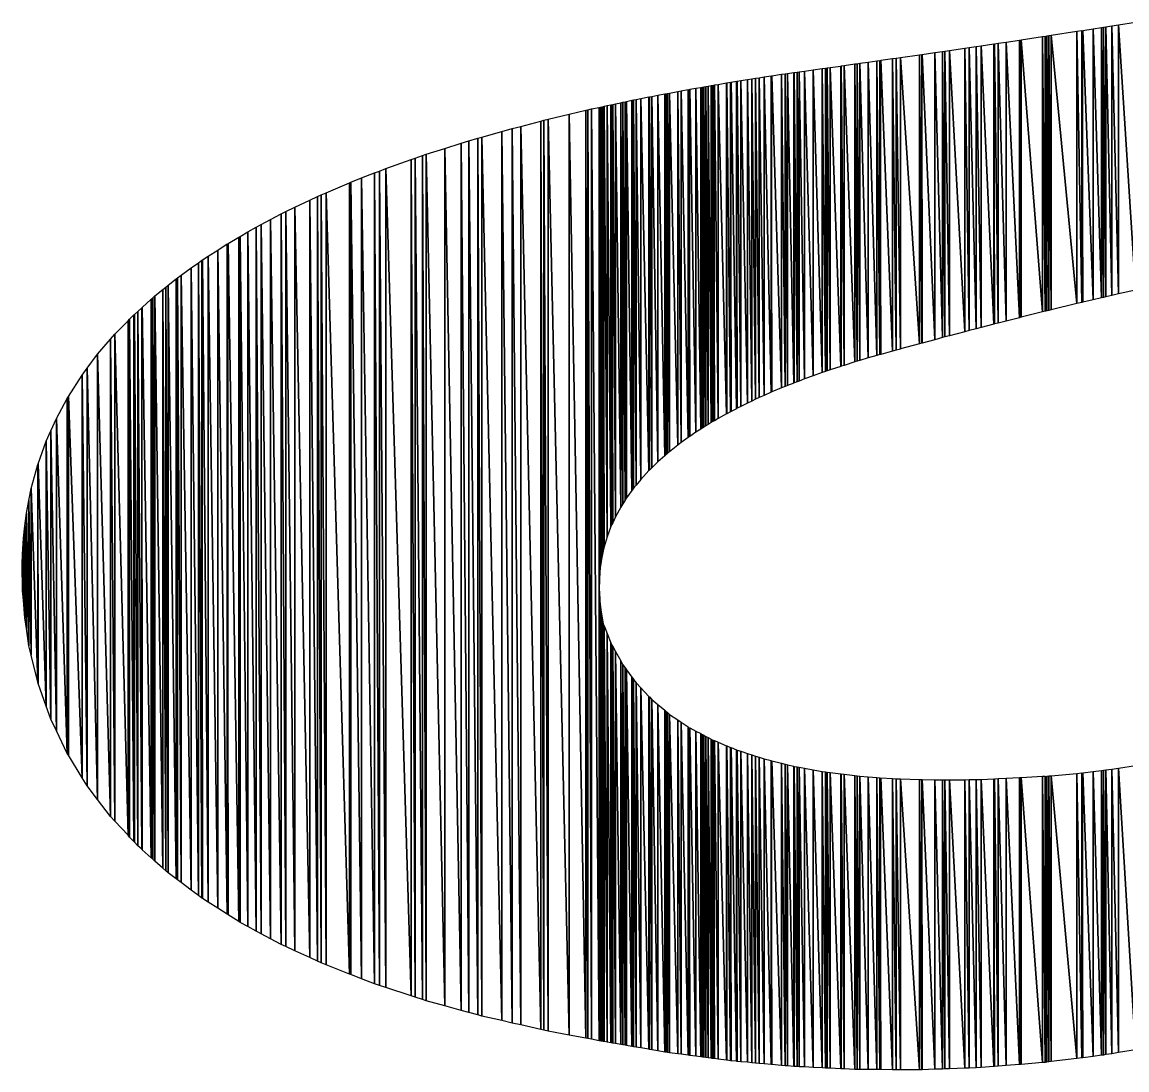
# Model space of a CAD drawing. Header units: millimetres. Extents: x -11062 to -8962, y -7241 to -5756.
# Drawn here: x -9087.03 to -9079.53, y -7086.49 to -7079.38 of the extents above; entities that cross this region are included whole.
import ezdxf

# ---------------------------------------------------------------- set-up
doc = ezdxf.new("R2010")
doc.units = ezdxf.units.MM
doc.header["$LTSCALE"] = 5

msp = doc.modelspace()

# ---------------------------------------------------------------- linework, layer by layer
at = {"color": 7, "linetype": 'Continuous'}
for points in [[(-9079.7576, -7081.2626), (-9079.8291, -7079.4352), (-9079.7576, -7079.424)], [(-9079.7017, -7081.2499), (-9079.7576, -7079.424), (-9079.7017, -7079.4153)], [(-9079.7576, -7081.2626), (-9079.7576, -7079.424), (-9079.7017, -7081.2499)], [(-9079.6883, -7081.2468), (-9079.7017, -7079.4153), (-9079.6883, -7079.4132)], [(-9079.7017, -7081.2499), (-9079.7017, -7079.4153), (-9079.6883, -7081.2468)], [(-9079.6719, -7081.2431), (-9079.6883, -7079.4132), (-9079.6719, -7079.4106)], [(-9079.6883, -7081.2468), (-9079.6883, -7079.4132), (-9079.6719, -7081.2431)], [(-9079.6328, -7081.2341), (-9079.6719, -7079.4106), (-9079.6328, -7079.4045)], [(-9079.6719, -7081.2431), (-9079.6719, -7079.4106), (-9079.6328, -7081.2341)], [(-9079.5875, -7081.2238), (-9079.6328, -7079.4045), (-9079.5875, -7079.3974)], [(-9079.6328, -7081.2341), (-9079.6328, -7079.4045), (-9079.5875, -7081.2238)], [(-9079.4717, -7081.1974), (-9079.5875, -7079.3974), (-9079.4717, -7079.3789)], [(-9079.5875, -7081.2238), (-9079.5875, -7079.3974), (-9079.4717, -7081.1974)], [(-9080.247, -7081.3817), (-9080.259, -7079.5006), (-9080.247, -7079.4988)], [(-9080.1017, -7081.3453), (-9080.247, -7079.4988), (-9080.1017, -7079.477)], [(-9080.247, -7081.3817), (-9080.247, -7079.4988), (-9080.1017, -7081.3453)], [(-9080.0833, -7081.3407), (-9080.1017, -7079.477), (-9080.0833, -7079.4742)], [(-9080.1017, -7081.3453), (-9080.1017, -7079.477), (-9080.0833, -7081.3407)], [(-9080.0833, -7081.3407), (-9080.0833, -7079.4742), (-9080.0788, -7081.3395)], [(-9080.0788, -7081.3395), (-9080.0833, -7079.4742)], [(-9080.0788, -7081.3395), (-9080.0788, -7079.4735), (-9080.0721, -7081.338)], [(-9080.0721, -7081.338), (-9080.0788, -7079.4735)], [(-9080.0605, -7081.3352), (-9080.0721, -7079.4725), (-9080.0605, -7079.4707)], [(-9080.0721, -7081.338), (-9080.0721, -7079.4725), (-9080.0605, -7081.3352)], [(-9080.044, -7081.3312), (-9080.0605, -7079.4707), (-9080.044, -7079.4682)], [(-9080.0605, -7081.3352), (-9080.0605, -7079.4707), (-9080.044, -7081.3312)], [(-9079.8685, -7081.2892), (-9080.044, -7079.4682), (-9079.8685, -7079.4413)], [(-9080.044, -7081.3312), (-9080.044, -7079.4682), (-9079.8685, -7081.2892)], [(-9079.8353, -7081.2812), (-9079.8685, -7079.4413), (-9079.8353, -7079.4362)], [(-9079.8685, -7081.2892), (-9079.8685, -7079.4413), (-9079.8353, -7081.2812)], [(-9079.8353, -7081.2812), (-9079.8353, -7079.4362), (-9079.8291, -7081.2798)], [(-9079.8291, -7081.2798), (-9079.8353, -7079.4362)], [(-9079.8291, -7081.2798), (-9079.8291, -7079.4352), (-9079.7576, -7081.2626)], [(-9080.7329, -7081.5068), (-9080.7645, -7079.5754), (-9080.7329, -7079.5708)], [(-9080.6296, -7081.4798), (-9080.7329, -7079.5708), (-9080.6296, -7079.5557)], [(-9080.7329, -7081.5068), (-9080.7329, -7079.5708), (-9080.6296, -7081.4798)], [(-9080.5999, -7081.4721), (-9080.6296, -7079.5557), (-9080.5999, -7079.5513)], [(-9080.6296, -7081.4798), (-9080.6296, -7079.5557), (-9080.5999, -7081.4721)], [(-9080.5537, -7081.46), (-9080.5999, -7079.5513), (-9080.5537, -7079.5445)], [(-9080.5999, -7081.4721), (-9080.5999, -7079.5513), (-9080.5537, -7081.46)], [(-9080.5182, -7081.4508), (-9080.5537, -7079.5445), (-9080.5182, -7079.5392)], [(-9080.5537, -7081.46), (-9080.5537, -7079.5445), (-9080.5182, -7081.4508)], [(-9080.4321, -7081.4283), (-9080.5182, -7079.5392), (-9080.4321, -7079.5265)], [(-9080.5182, -7081.4508), (-9080.5182, -7079.5392), (-9080.4321, -7081.4283)], [(-9080.4321, -7081.4283), (-9080.4321, -7079.5265), (-9080.4272, -7081.427)], [(-9080.4272, -7081.427), (-9080.4321, -7079.5265)], [(-9080.4039, -7081.4209), (-9080.4272, -7079.5258), (-9080.4039, -7079.5223)], [(-9080.4272, -7081.427), (-9080.4272, -7079.5258), (-9080.4039, -7081.4209)], [(-9080.3501, -7081.4075), (-9080.4039, -7079.5223), (-9080.3501, -7079.5144)], [(-9080.4039, -7081.4209), (-9080.4039, -7079.5223), (-9080.3501, -7081.4075)], [(-9080.259, -7081.3847), (-9080.3501, -7079.5144), (-9080.259, -7079.5006)], [(-9080.3501, -7081.4075), (-9080.3501, -7079.5144), (-9080.259, -7081.3847)], [(-9080.259, -7081.3847), (-9080.259, -7079.5006), (-9080.247, -7081.3817)], [(-9081.2261, -7081.6409), (-9081.2855, -7079.6504), (-9081.2261, -7079.642)], [(-9081.2063, -7081.6351), (-9081.2261, -7079.642), (-9081.2063, -7079.6391)], [(-9081.2261, -7081.6409), (-9081.2261, -7079.642), (-9081.2063, -7081.6351)], [(-9081.2063, -7081.6351), (-9081.2063, -7079.6391), (-9081.1996, -7081.6333)], [(-9081.1996, -7081.6333), (-9081.2063, -7079.6391)], [(-9081.1208, -7081.612), (-9081.1996, -7079.6382), (-9081.1208, -7079.6269)], [(-9081.1996, -7081.6333), (-9081.1996, -7079.6382), (-9081.1208, -7081.612)], [(-9081.0958, -7081.6052), (-9081.1208, -7079.6269), (-9081.0958, -7079.6233)], [(-9081.1208, -7081.612), (-9081.1208, -7079.6269), (-9081.0958, -7081.6052)], [(-9081.0658, -7081.5971), (-9081.0958, -7079.6233), (-9081.0658, -7079.619)], [(-9081.0958, -7081.6052), (-9081.0958, -7079.6233), (-9081.0658, -7081.5971)], [(-9081.0658, -7081.5971), (-9081.0658, -7079.619), (-9081.0652, -7081.5969)], [(-9081.0652, -7081.5969), (-9081.0658, -7079.619)], [(-9080.9379, -7081.5624), (-9081.0652, -7079.6189), (-9080.9379, -7079.6006)], [(-9081.0652, -7081.5969), (-9081.0652, -7079.6189), (-9080.9379, -7081.5624)], [(-9080.9215, -7081.558), (-9080.9379, -7079.6006), (-9080.9215, -7079.5982)], [(-9080.9379, -7081.5624), (-9080.9379, -7079.6006), (-9080.9215, -7081.558)], [(-9080.9215, -7081.558), (-9080.9215, -7079.5982), (-9080.9199, -7081.5575)], [(-9080.9199, -7081.5575), (-9080.9215, -7079.5982)], [(-9080.8326, -7081.5339), (-9080.9199, -7079.598), (-9080.8326, -7079.5853)], [(-9080.9199, -7081.5575), (-9080.9199, -7079.598), (-9080.8326, -7081.5339)], [(-9080.7817, -7081.52), (-9080.8326, -7079.5853), (-9080.7817, -7079.5779)], [(-9080.8326, -7081.5339), (-9080.8326, -7079.5853), (-9080.7817, -7081.52)], [(-9080.7645, -7081.5154), (-9080.7817, -7079.5779), (-9080.7645, -7079.5754)], [(-9080.7817, -7081.52), (-9080.7817, -7079.5779), (-9080.7645, -7081.5154)], [(-9080.7645, -7081.5154), (-9080.7645, -7079.5754), (-9080.7329, -7081.5068)], [(-9081.7905, -7081.8283), (-9081.8334, -7079.7275), (-9081.7905, -7079.7215)], [(-9081.7905, -7081.8283), (-9081.7905, -7079.7215), (-9081.7868, -7081.8268)], [(-9081.7868, -7081.8268), (-9081.7905, -7079.7215)], [(-9081.7676, -7081.8194), (-9081.7868, -7079.721), (-9081.7676, -7079.7183)], [(-9081.7868, -7081.8268), (-9081.7868, -7079.721), (-9081.7676, -7081.8194)], [(-9081.7547, -7081.8144), (-9081.7676, -7079.7183), (-9081.7547, -7079.7165)], [(-9081.7676, -7081.8194), (-9081.7676, -7079.7183), (-9081.7547, -7081.8144)], [(-9081.718, -7081.8003), (-9081.7547, -7079.7165), (-9081.718, -7079.7114)], [(-9081.7547, -7081.8144), (-9081.7547, -7079.7165), (-9081.718, -7081.8003)], [(-9081.6596, -7081.7793), (-9081.718, -7079.7114), (-9081.6596, -7079.7032)], [(-9081.718, -7081.8003), (-9081.718, -7079.7114), (-9081.6596, -7081.7793)], [(-9081.5976, -7081.757), (-9081.6596, -7079.7032), (-9081.5976, -7079.6945)], [(-9081.6596, -7081.7793), (-9081.6596, -7079.7032), (-9081.5976, -7081.757)], [(-9081.5747, -7081.7494), (-9081.5976, -7079.6945), (-9081.5747, -7079.6913)], [(-9081.5976, -7081.757), (-9081.5976, -7079.6945), (-9081.5747, -7081.7494)], [(-9081.564, -7081.7458), (-9081.5747, -7079.6913), (-9081.564, -7079.6898)], [(-9081.5747, -7081.7494), (-9081.5747, -7079.6913), (-9081.564, -7081.7458)], [(-9081.5432, -7081.7388), (-9081.564, -7079.6898), (-9081.5432, -7079.6869)], [(-9081.564, -7081.7458), (-9081.564, -7079.6898), (-9081.5432, -7081.7388)], [(-9081.4722, -7081.7151), (-9081.5432, -7079.6869), (-9081.4722, -7079.6768)], [(-9081.5432, -7081.7388), (-9081.5432, -7079.6869), (-9081.4722, -7081.7151)], [(-9081.4722, -7081.7151), (-9081.4722, -7079.6768), (-9081.4689, -7081.7141)], [(-9081.4689, -7081.7141), (-9081.4722, -7079.6768)], [(-9081.4494, -7081.708), (-9081.4689, -7079.6764), (-9081.4494, -7079.6736)], [(-9081.4689, -7081.7141), (-9081.4689, -7079.6764), (-9081.4494, -7081.708)], [(-9081.3757, -7081.685), (-9081.4494, -7079.6736), (-9081.3757, -7079.6632)], [(-9081.4494, -7081.708), (-9081.4494, -7079.6736), (-9081.3757, -7081.685)], [(-9081.3608, -7081.6804), (-9081.3757, -7079.6632), (-9081.3608, -7079.6611)], [(-9081.3757, -7081.685), (-9081.3757, -7079.6632), (-9081.3608, -7081.6804)], [(-9081.3431, -7081.6749), (-9081.3608, -7079.6611), (-9081.3431, -7079.6586)], [(-9081.3608, -7081.6804), (-9081.3608, -7079.6611), (-9081.3431, -7081.6749)], [(-9081.3431, -7081.6749), (-9081.3431, -7079.6586), (-9081.3417, -7081.6744)], [(-9081.3417, -7081.6744), (-9081.3431, -7079.6586)], [(-9081.2855, -7081.6581), (-9081.3417, -7079.6584), (-9081.2855, -7079.6504)], [(-9081.3417, -7081.6744), (-9081.3417, -7079.6584), (-9081.2855, -7081.6581)], [(-9081.2855, -7081.6581), (-9081.2855, -7079.6504), (-9081.2261, -7081.6409)], [(-9082.2461, -7082.0368), (-9082.3036, -7079.8013), (-9082.2461, -7079.7913)], [(-9082.2461, -7082.0368), (-9082.2461, -7079.7913), (-9082.2451, -7082.0362)], [(-9082.2451, -7082.0362), (-9082.2461, -7079.7913)], [(-9082.2198, -7082.023), (-9082.2451, -7079.7911), (-9082.2198, -7079.7867)], [(-9082.2451, -7082.0362), (-9082.2451, -7079.7911), (-9082.2198, -7082.023)], [(-9082.2198, -7082.023), (-9082.2198, -7079.7867), (-9082.2159, -7082.021)], [(-9082.2159, -7082.021), (-9082.2198, -7079.7867)], [(-9082.1796, -7082.002), (-9082.2159, -7079.7861), (-9082.1796, -7079.7805)], [(-9082.2159, -7082.021), (-9082.2159, -7079.7861), (-9082.1796, -7082.002)], [(-9082.1796, -7082.002), (-9082.1796, -7079.7805), (-9082.1748, -7081.9995)], [(-9082.1748, -7081.9995), (-9082.1796, -7079.7805)], [(-9082.1497, -7081.9864), (-9082.1748, -7079.7798), (-9082.1497, -7079.7759)], [(-9082.1748, -7081.9995), (-9082.1748, -7079.7798), (-9082.1497, -7081.9864)], [(-9082.1054, -7081.965), (-9082.1497, -7079.7759), (-9082.1054, -7079.769)], [(-9082.1497, -7081.9864), (-9082.1497, -7079.7759), (-9082.1054, -7081.965)], [(-9082.0753, -7081.9505), (-9082.1054, -7079.769), (-9082.0753, -7079.7644)], [(-9082.1054, -7081.965), (-9082.1054, -7079.769), (-9082.0753, -7081.9505)], [(-9082.0493, -7081.9379), (-9082.0753, -7079.7644), (-9082.0493, -7079.7603)], [(-9082.0753, -7081.9505), (-9082.0753, -7079.7644), (-9082.0493, -7081.9379)], [(-9082.0245, -7081.9268), (-9082.0493, -7079.7603), (-9082.0245, -7079.7565)], [(-9082.0493, -7081.9379), (-9082.0493, -7079.7603), (-9082.0245, -7081.9268)], [(-9081.9905, -7081.9116), (-9082.0245, -7079.7565), (-9081.9905, -7079.7513)], [(-9082.0245, -7081.9268), (-9082.0245, -7079.7565), (-9081.9905, -7081.9116)], [(-9081.9438, -7081.8907), (-9081.9905, -7079.7513), (-9081.9438, -7079.744)], [(-9081.9905, -7081.9116), (-9081.9905, -7079.7513), (-9081.9438, -7081.8907)], [(-9081.9438, -7081.8907), (-9081.9438, -7079.744), (-9081.9384, -7081.8884)], [(-9081.9384, -7081.8884), (-9081.9438, -7079.744)], [(-9081.8729, -7081.8613), (-9081.9384, -7079.7432), (-9081.8729, -7079.7331)], [(-9081.9384, -7081.8884), (-9081.9384, -7079.7432), (-9081.8729, -7081.8613)], [(-9081.848, -7081.8509), (-9081.8729, -7079.7331), (-9081.848, -7079.7296)], [(-9081.8729, -7081.8613), (-9081.8729, -7079.7331), (-9081.848, -7081.8509)], [(-9081.8334, -7081.8448), (-9081.848, -7079.7296), (-9081.8334, -7079.7275)], [(-9081.848, -7081.8509), (-9081.848, -7079.7296), (-9081.8334, -7081.8448)], [(-9081.8334, -7081.8448), (-9081.8334, -7079.7275), (-9081.7905, -7081.8283)], [(-9082.6663, -7082.3216), (-9082.7127, -7079.8753), (-9082.6663, -7079.8663)], [(-9082.6592, -7082.3153), (-9082.6663, -7079.8663), (-9082.6592, -7079.865)], [(-9082.6663, -7082.3216), (-9082.6663, -7079.8663), (-9082.6592, -7082.3153)], [(-9082.6482, -7082.3056), (-9082.6592, -7079.865), (-9082.6482, -7079.8628)], [(-9082.6592, -7082.3153), (-9082.6592, -7079.865), (-9082.6482, -7082.3056)], [(-9082.6482, -7082.3056), (-9082.6482, -7079.8628), (-9082.6472, -7082.3048)], [(-9082.6472, -7082.3048), (-9082.6482, -7079.8628)], [(-9082.6334, -7082.2937), (-9082.6472, -7079.8627), (-9082.6334, -7079.86)], [(-9082.6472, -7082.3048), (-9082.6472, -7079.8627), (-9082.6334, -7082.2937)], [(-9082.578, -7082.2494), (-9082.6334, -7079.86), (-9082.578, -7079.8493)], [(-9082.6334, -7082.2937), (-9082.6334, -7079.86), (-9082.578, -7082.2494)], [(-9082.578, -7082.2494), (-9082.578, -7079.8493), (-9082.5768, -7082.2485)], [(-9082.5768, -7082.2485), (-9082.578, -7079.8493)], [(-9082.5545, -7082.2322), (-9082.5768, -7079.849), (-9082.5545, -7079.8447)], [(-9082.5768, -7082.2485), (-9082.5768, -7079.849), (-9082.5545, -7082.2322)], [(-9082.5068, -7082.1975), (-9082.5545, -7079.8447), (-9082.5068, -7079.8365)], [(-9082.5545, -7082.2322), (-9082.5545, -7079.8447), (-9082.5068, -7082.1975)], [(-9082.5068, -7082.1975), (-9082.5068, -7079.8365), (-9082.5013, -7082.1934)], [(-9082.5013, -7082.1934), (-9082.5068, -7079.8365)], [(-9082.5013, -7082.1934), (-9082.5013, -7079.8355), (-9082.4963, -7082.19)], [(-9082.4963, -7082.19), (-9082.5013, -7079.8355)], [(-9082.4543, -7082.162), (-9082.4963, -7079.8346), (-9082.4543, -7079.8274)], [(-9082.4963, -7082.19), (-9082.4963, -7079.8346), (-9082.4543, -7082.162)], [(-9082.4217, -7082.1402), (-9082.4543, -7079.8274), (-9082.4217, -7079.8217)], [(-9082.4543, -7082.162), (-9082.4543, -7079.8274), (-9082.4217, -7082.1402)], [(-9082.4217, -7082.1402), (-9082.4217, -7079.8217), (-9082.4209, -7082.1397)], [(-9082.4209, -7082.1397), (-9082.4217, -7079.8217)], [(-9082.4105, -7082.1333), (-9082.4209, -7079.8216), (-9082.4105, -7079.8198)], [(-9082.4209, -7082.1397), (-9082.4209, -7079.8216), (-9082.4105, -7082.1333)], [(-9082.4004, -7082.1271), (-9082.4105, -7079.8198), (-9082.4004, -7079.818)], [(-9082.4105, -7082.1333), (-9082.4105, -7079.8198), (-9082.4004, -7082.1271)], [(-9082.387, -7082.1189), (-9082.4004, -7079.818), (-9082.387, -7079.8157)], [(-9082.4004, -7082.1271), (-9082.4004, -7079.818), (-9082.387, -7082.1189)], [(-9082.3725, -7082.11), (-9082.387, -7079.8157), (-9082.3725, -7079.8132)], [(-9082.387, -7082.1189), (-9082.387, -7079.8157), (-9082.3725, -7082.11)], [(-9082.3725, -7082.11), (-9082.3725, -7079.8132), (-9082.3705, -7082.1088)], [(-9082.3705, -7082.1088), (-9082.3725, -7079.8132)], [(-9082.351, -7082.0968), (-9082.3705, -7079.8128), (-9082.351, -7079.8095)], [(-9082.3705, -7082.1088), (-9082.3705, -7079.8128), (-9082.351, -7082.0968)], [(-9082.3434, -7082.0922), (-9082.351, -7079.8095), (-9082.3434, -7079.8082)], [(-9082.351, -7082.0968), (-9082.351, -7079.8095), (-9082.3434, -7082.0922)], [(-9082.3355, -7082.0873), (-9082.3434, -7079.8082), (-9082.3355, -7079.8068)], [(-9082.3434, -7082.0922), (-9082.3434, -7079.8082), (-9082.3355, -7082.0873)], [(-9082.3355, -7082.0873), (-9082.3355, -7079.8068), (-9082.3287, -7082.0834)], [(-9082.3287, -7082.0834), (-9082.3355, -7079.8068)], [(-9082.3036, -7082.0693), (-9082.3287, -7079.8056), (-9082.3036, -7079.8013)], [(-9082.3287, -7082.0834), (-9082.3287, -7079.8056), (-9082.3036, -7082.0693)], [(-9082.3036, -7082.0693), (-9082.3036, -7079.8013), (-9082.2461, -7082.0368)], [(-9083.0571, -7082.8706), (-9083.0778, -7079.9502), (-9083.0571, -7079.9457)], [(-9083.0315, -7082.8025), (-9083.0571, -7079.9457), (-9083.0315, -7079.9402)], [(-9083.0571, -7082.8706), (-9083.0571, -7079.9457), (-9083.0315, -7082.8025)], [(-9083.0315, -7082.8025), (-9083.0315, -7079.9402), (-9083.0249, -7082.7881)], [(-9083.0249, -7082.7881), (-9083.0315, -7079.9402)], [(-9083.0249, -7082.7881), (-9083.0249, -7079.9388), (-9083.0196, -7082.7766)], [(-9083.0196, -7082.7766), (-9083.0249, -7079.9388)], [(-9083.0009, -7082.7357), (-9083.0196, -7079.9377), (-9083.0009, -7079.9337)], [(-9083.0196, -7082.7766), (-9083.0196, -7079.9377), (-9083.0009, -7082.7357)], [(-9082.9653, -7082.6703), (-9083.0009, -7079.9337), (-9082.9653, -7079.926)], [(-9083.0009, -7082.7357), (-9083.0009, -7079.9337), (-9082.9653, -7082.6703)], [(-9082.9506, -7082.6469), (-9082.9653, -7079.926), (-9082.9506, -7079.9228)], [(-9082.9653, -7082.6703), (-9082.9653, -7079.926), (-9082.9506, -7082.6469)], [(-9082.9354, -7082.623), (-9082.9506, -7079.9228), (-9082.9354, -7079.9196)], [(-9082.9506, -7082.6469), (-9082.9506, -7079.9228), (-9082.9354, -7082.623)], [(-9082.9247, -7082.6061), (-9082.9354, -7079.9196), (-9082.9247, -7079.9173)], [(-9082.9354, -7082.623), (-9082.9354, -7079.9196), (-9082.9247, -7082.6061)], [(-9082.8885, -7082.5561), (-9082.9247, -7079.9173), (-9082.8885, -7079.9095)], [(-9082.9247, -7082.6061), (-9082.9247, -7079.9173), (-9082.8885, -7082.5561)], [(-9082.8792, -7082.5432), (-9082.8885, -7079.9095), (-9082.8792, -7079.9075)], [(-9082.8885, -7082.5561), (-9082.8885, -7079.9095), (-9082.8792, -7082.5432)], [(-9082.8792, -7082.5432), (-9082.8792, -7079.9075), (-9082.8772, -7082.5407)], [(-9082.8772, -7082.5407), (-9082.8792, -7079.9075)], [(-9082.8605, -7082.5205), (-9082.8772, -7079.9071), (-9082.8605, -7079.9039)], [(-9082.8772, -7082.5407), (-9082.8772, -7079.9071), (-9082.8605, -7082.5205)], [(-9082.8287, -7082.4817), (-9082.8605, -7079.9039), (-9082.8287, -7079.8977)], [(-9082.8605, -7082.5205), (-9082.8605, -7079.9039), (-9082.8287, -7082.4817)], [(-9082.7732, -7082.4214), (-9082.8287, -7079.8977), (-9082.7732, -7079.887)], [(-9082.8287, -7082.4817), (-9082.8287, -7079.8977), (-9082.7732, -7082.4214)], [(-9082.7732, -7082.4214), (-9082.7732, -7079.887), (-9082.7702, -7082.4185)], [(-9082.7702, -7082.4185), (-9082.7732, -7079.887)], [(-9082.7548, -7082.4035), (-9082.7702, -7079.8864), (-9082.7548, -7079.8834)], [(-9082.7702, -7082.4185), (-9082.7702, -7079.8864), (-9082.7548, -7082.4035)], [(-9082.7127, -7082.3625), (-9082.7548, -7079.8834), (-9082.7127, -7079.8753)], [(-9082.7548, -7082.4035), (-9082.7548, -7079.8834), (-9082.7127, -7082.3625)], [(-9082.7127, -7082.3625), (-9082.7127, -7079.8753), (-9082.6663, -7082.3216)], [(-9083.3147, -7086.252), (-9083.4563, -7080.0377), (-9083.3147, -7080.004)], [(-9083.2011, -7086.2735), (-9083.3147, -7080.004), (-9083.2011, -7079.977)], [(-9083.3147, -7086.252), (-9083.3147, -7080.004), (-9083.2011, -7086.2735)], [(-9083.1878, -7086.2761), (-9083.2011, -7079.977), (-9083.1878, -7079.9738)], [(-9083.2011, -7086.2735), (-9083.2011, -7079.977), (-9083.1878, -7086.2761)], [(-9083.1622, -7086.2809), (-9083.1878, -7079.9738), (-9083.1622, -7079.9683)], [(-9083.1878, -7086.2761), (-9083.1878, -7079.9738), (-9083.1622, -7086.2809)], [(-9083.1109, -7086.2907), (-9083.1622, -7079.9683), (-9083.1109, -7079.9573)], [(-9083.1622, -7086.2809), (-9083.1622, -7079.9683), (-9083.1109, -7086.2907)], [(-9083.1109, -7083.2306), (-9083.1109, -7079.9573), (-9083.1101, -7083.156)], [(-9083.1101, -7083.156), (-9083.1109, -7079.9573)], [(-9083.1101, -7083.156), (-9083.1101, -7079.9571), (-9083.1067, -7083.1139)], [(-9083.1067, -7083.1139), (-9083.1101, -7079.9571)], [(-9083.1067, -7083.1139), (-9083.1067, -7079.9564), (-9083.1043, -7083.0827)], [(-9083.1043, -7083.0827), (-9083.1067, -7079.9564)], [(-9083.1043, -7083.0827), (-9083.1043, -7079.9559), (-9083.0976, -7083.0382)], [(-9083.0976, -7083.0382), (-9083.1043, -7079.9559)], [(-9083.0976, -7083.0382), (-9083.0976, -7079.9544), (-9083.0935, -7083.0107)], [(-9083.0935, -7083.0107), (-9083.0976, -7079.9544)], [(-9083.0836, -7082.9659), (-9083.0935, -7079.9535), (-9083.0836, -7079.9514)], [(-9083.0935, -7083.0107), (-9083.0935, -7079.9535), (-9083.0836, -7082.9659)], [(-9083.0836, -7082.9659), (-9083.0836, -7079.9514), (-9083.0778, -7082.94)], [(-9083.0778, -7082.94), (-9083.0836, -7079.9514)], [(-9083.0778, -7082.94), (-9083.0778, -7079.9502), (-9083.0571, -7082.8706)], [(-9083.644, -7086.1839), (-9083.7009, -7080.1013), (-9083.644, -7080.0863)], [(-9083.5079, -7086.2152), (-9083.644, -7080.0863), (-9083.5079, -7080.0505)], [(-9083.644, -7086.1839), (-9083.644, -7080.0863), (-9083.5079, -7086.2152)], [(-9083.4863, -7086.2194), (-9083.5079, -7080.0505), (-9083.4863, -7080.0448)], [(-9083.5079, -7086.2152), (-9083.5079, -7080.0505), (-9083.4863, -7086.2194)], [(-9083.4563, -7086.2251), (-9083.4863, -7080.0448), (-9083.4563, -7080.0377)], [(-9083.4863, -7086.2194), (-9083.4863, -7080.0448), (-9083.4563, -7086.2251)], [(-9083.4563, -7086.2251), (-9083.4563, -7080.0377), (-9083.3147, -7086.252)], [(-9083.9351, -7086.1156), (-9083.9962, -7080.1852), (-9083.9351, -7080.1674)], [(-9083.9082, -7086.123), (-9083.9351, -7080.1674), (-9083.9082, -7080.1596)], [(-9083.9351, -7086.1156), (-9083.9351, -7080.1674), (-9083.9082, -7086.123)], [(-9083.7727, -7086.1542), (-9083.9082, -7080.1596), (-9083.7727, -7080.1202)], [(-9083.9082, -7086.123), (-9083.9082, -7080.1596), (-9083.7727, -7086.1542)], [(-9083.7009, -7086.1708), (-9083.7727, -7080.1202), (-9083.7009, -7080.1013)], [(-9083.7727, -7086.1542), (-9083.7727, -7080.1202), (-9083.7009, -7086.1708)], [(-9083.7009, -7086.1708), (-9083.7009, -7080.1013), (-9083.644, -7086.1839)], [(-9084.1586, -7086.0539), (-9084.2844, -7080.2761), (-9084.1586, -7080.2357)], [(-9084.0471, -7086.0847), (-9084.1586, -7080.2357), (-9084.0471, -7080.2)], [(-9084.1586, -7086.0539), (-9084.1586, -7080.2357), (-9084.0471, -7086.0847)], [(-9083.9962, -7086.0988), (-9084.0471, -7080.2), (-9083.9962, -7080.1852)], [(-9084.0471, -7086.0847), (-9084.0471, -7080.2), (-9083.9962, -7086.0988)], [(-9083.9962, -7086.0988), (-9083.9962, -7080.1852), (-9083.9351, -7086.1156)], [(-9084.3872, -7085.9856), (-9084.5596, -7080.3725), (-9084.3872, -7080.3116)], [(-9084.3598, -7085.9945), (-9084.3872, -7080.3116), (-9084.3598, -7080.3019)], [(-9084.3872, -7085.9856), (-9084.3872, -7080.3116), (-9084.3598, -7085.9945)], [(-9084.3094, -7086.0111), (-9084.3598, -7080.3019), (-9084.3094, -7080.2841)], [(-9084.3598, -7085.9945), (-9084.3598, -7080.3019), (-9084.3094, -7086.0111)], [(-9084.2844, -7086.0192), (-9084.3094, -7080.2841), (-9084.2844, -7080.2761)], [(-9084.3094, -7086.0111), (-9084.3094, -7080.2841), (-9084.2844, -7086.0192)], [(-9084.2844, -7086.0192), (-9084.2844, -7080.2761), (-9084.1586, -7086.0539)], [(-9084.6032, -7085.9148), (-9084.6366, -7080.4025), (-9084.6032, -7080.3895)], [(-9084.5596, -7085.929), (-9084.6032, -7080.3895), (-9084.5596, -7080.3725)], [(-9084.6032, -7085.9148), (-9084.6032, -7080.3895), (-9084.5596, -7085.929)], [(-9084.5596, -7085.929), (-9084.5596, -7080.3725), (-9084.3872, -7085.9856)], [(-9084.8066, -7085.838), (-9084.9646, -7080.537), (-9084.8066, -7080.4691)], [(-9084.7977, -7085.8414), (-9084.8066, -7080.4691), (-9084.7977, -7080.4653)], [(-9084.8066, -7085.838), (-9084.8066, -7080.4691), (-9084.7977, -7085.8414)], [(-9084.7233, -7085.8702), (-9084.7977, -7080.4653), (-9084.7233, -7080.4363)], [(-9084.7977, -7085.8414), (-9084.7977, -7080.4653), (-9084.7233, -7085.8702)], [(-9084.6366, -7085.9038), (-9084.7233, -7080.4363), (-9084.6366, -7080.4025)], [(-9084.7233, -7085.8702), (-9084.7233, -7080.4363), (-9084.6366, -7085.9038)], [(-9084.6366, -7085.9038), (-9084.6366, -7080.4025), (-9084.6032, -7085.9148)], [(-9084.9646, -7085.7768), (-9084.9976, -7080.5512), (-9084.9646, -7080.537)], [(-9084.9646, -7085.7768), (-9084.9646, -7080.537), (-9084.8066, -7085.838)], [(-9085.0755, -7085.7262), (-9085.1759, -7080.6346), (-9085.0755, -7080.587)], [(-9085.0238, -7085.7498), (-9085.0755, -7080.587), (-9085.0238, -7080.5625)], [(-9085.0755, -7085.7262), (-9085.0755, -7080.587), (-9085.0238, -7085.7498)], [(-9084.9976, -7085.7618), (-9085.0238, -7080.5625), (-9084.9976, -7080.5512)], [(-9085.0238, -7085.7498), (-9085.0238, -7080.5625), (-9084.9976, -7085.7618)], [(-9084.9976, -7085.7618), (-9084.9976, -7080.5512), (-9084.9646, -7085.7768)], [(-9085.2686, -7085.6381), (-9085.3418, -7080.7185), (-9085.2686, -7080.6801)], [(-9085.2377, -7085.6522), (-9085.2686, -7080.6801), (-9085.2377, -7080.664)], [(-9085.2686, -7085.6381), (-9085.2686, -7080.6801), (-9085.2377, -7085.6522)], [(-9085.1759, -7085.6804), (-9085.2377, -7080.664), (-9085.1759, -7080.6346)], [(-9085.2377, -7085.6522), (-9085.2377, -7080.664), (-9085.1759, -7085.6804)], [(-9085.1759, -7085.6804), (-9085.1759, -7080.6346), (-9085.0755, -7085.7262)], [(-9085.4397, -7085.5463), (-9085.4951, -7080.802), (-9085.4397, -7080.7698)], [(-9085.4048, -7085.565), (-9085.4397, -7080.7698), (-9085.4048, -7080.7516)], [(-9085.4397, -7085.5463), (-9085.4397, -7080.7698), (-9085.4048, -7085.565)], [(-9085.3418, -7085.5988), (-9085.4048, -7080.7516), (-9085.3418, -7080.7185)], [(-9085.4048, -7085.565), (-9085.4048, -7080.7516), (-9085.3418, -7085.5988)], [(-9085.3418, -7085.5988), (-9085.3418, -7080.7185), (-9085.2686, -7085.6381)], [(-9085.5574, -7085.4822), (-9085.6295, -7080.8801), (-9085.5574, -7080.8382)], [(-9085.5484, -7085.4879), (-9085.5574, -7080.8382), (-9085.5484, -7080.833)], [(-9085.5574, -7085.4822), (-9085.5574, -7080.8382), (-9085.5484, -7085.4879)], [(-9085.4951, -7085.5165), (-9085.5484, -7080.833), (-9085.4951, -7080.802)], [(-9085.5484, -7085.4879), (-9085.5484, -7080.833), (-9085.4951, -7085.5165)], [(-9085.4951, -7085.5165), (-9085.4951, -7080.802), (-9085.4397, -7085.5463)], [(-9085.6358, -7085.4326), (-9085.6999, -7080.9254), (-9085.6358, -7080.8841)], [(-9085.6358, -7085.4326), (-9085.6358, -7080.8841), (-9085.6295, -7085.4366)], [(-9085.6295, -7085.4366), (-9085.6358, -7080.8841)], [(-9085.6295, -7085.4366), (-9085.6295, -7080.8801), (-9085.5574, -7085.4822)], [(-9085.8072, -7085.3237), (-9085.831, -7081.0117), (-9085.8072, -7080.9946)], [(-9085.8072, -7085.3237), (-9085.8072, -7080.9946), (-9085.8042, -7085.3259)], [(-9085.8042, -7085.3259), (-9085.8072, -7080.9946)], [(-9085.764, -7085.3514), (-9085.8042, -7080.9927), (-9085.764, -7080.9667)], [(-9085.8042, -7085.3259), (-9085.8042, -7080.9927), (-9085.764, -7085.3514)], [(-9085.6999, -7085.392), (-9085.764, -7080.9667), (-9085.6999, -7080.9254)], [(-9085.764, -7085.3514), (-9085.764, -7080.9667), (-9085.6999, -7085.392)], [(-9085.6999, -7085.392), (-9085.6999, -7080.9254), (-9085.6358, -7085.4326)], [(-9085.8796, -7085.2695), (-9085.9493, -7081.0966), (-9085.8796, -7081.0466)], [(-9085.831, -7085.3059), (-9085.8796, -7081.0466), (-9085.831, -7081.0117)], [(-9085.8796, -7085.2695), (-9085.8796, -7081.0466), (-9085.831, -7085.3059)], [(-9085.831, -7085.3059), (-9085.831, -7081.0117), (-9085.8072, -7085.3237)], [(-9085.9826, -7085.1923), (-9086.0358, -7081.1641), (-9085.9826, -7081.1214)], [(-9085.9729, -7085.1995), (-9085.9826, -7081.1214), (-9085.9729, -7081.1136)], [(-9085.9826, -7085.1923), (-9085.9826, -7081.1214), (-9085.9729, -7085.1995)], [(-9085.9493, -7085.2173), (-9085.9729, -7081.1136), (-9085.9493, -7081.0966)], [(-9085.9729, -7085.1995), (-9085.9729, -7081.1136), (-9085.9493, -7085.2173)], [(-9085.9493, -7085.2173), (-9085.9493, -7081.0966), (-9085.8796, -7085.2695)], [(-9086.0731, -7085.1192), (-9086.1265, -7081.2369), (-9086.0731, -7081.194)], [(-9086.0532, -7085.1369), (-9086.0731, -7081.194), (-9086.0532, -7081.1781)], [(-9086.0731, -7085.1192), (-9086.0731, -7081.194), (-9086.0532, -7085.1369)], [(-9086.0358, -7085.1524), (-9086.0532, -7081.1781), (-9086.0358, -7081.1641)], [(-9086.0532, -7085.1369), (-9086.0532, -7081.1781), (-9086.0358, -7085.1524)], [(-9086.0358, -7085.1524), (-9086.0358, -7081.1641), (-9085.9826, -7085.1923)], [(-9086.1509, -7085.0497), (-9086.2127, -7081.3146), (-9086.1509, -7081.2589)], [(-9086.1415, -7085.0581), (-9086.1509, -7081.2589), (-9086.1415, -7081.2504)], [(-9086.1509, -7085.0497), (-9086.1509, -7081.2589), (-9086.1415, -7085.0581)], [(-9086.1265, -7085.0715), (-9086.1415, -7081.2504), (-9086.1265, -7081.2369)], [(-9086.1415, -7085.0581), (-9086.1415, -7081.2504), (-9086.1265, -7085.0715)], [(-9086.1265, -7085.0715), (-9086.1265, -7081.2369), (-9086.0731, -7085.1192)], [(-9086.2689, -7084.9397), (-9086.2979, -7081.395), (-9086.2689, -7081.3655)], [(-9086.2689, -7084.9397), (-9086.2689, -7081.3655), (-9086.268, -7084.9407)], [(-9086.268, -7084.9407), (-9086.2689, -7081.3655)], [(-9086.268, -7084.9407), (-9086.268, -7081.3646), (-9086.2653, -7084.9437)], [(-9086.2653, -7084.9437), (-9086.268, -7081.3646)], [(-9086.2434, -7084.9672), (-9086.2653, -7081.3621), (-9086.2434, -7081.3423)], [(-9086.2653, -7084.9437), (-9086.2653, -7081.3621), (-9086.2434, -7084.9672)], [(-9086.2162, -7084.9914), (-9086.2434, -7081.3423), (-9086.2162, -7081.3178)], [(-9086.2434, -7084.9672), (-9086.2434, -7081.3423), (-9086.2162, -7084.9914)], [(-9086.2162, -7084.9914), (-9086.2162, -7081.3178), (-9086.2127, -7084.9946)], [(-9086.2127, -7084.9946), (-9086.2162, -7081.3178)], [(-9086.2127, -7084.9946), (-9086.2127, -7081.3146), (-9086.1509, -7085.0497)], [(-9086.309, -7084.8967), (-9086.3975, -7081.4966), (-9086.309, -7081.4064)], [(-9086.2979, -7084.9087), (-9086.309, -7081.4064), (-9086.2979, -7081.395)], [(-9086.309, -7084.8967), (-9086.309, -7081.4064), (-9086.2979, -7084.9087)], [(-9086.2979, -7084.9087), (-9086.2979, -7081.395), (-9086.2689, -7084.9397)], [(-9086.3975, -7084.8017), (-9086.4267, -7081.5306), (-9086.3975, -7081.4966)], [(-9086.3975, -7084.8017), (-9086.3975, -7081.4966), (-9086.309, -7084.8967)], [(-9086.4267, -7084.7703), (-9086.5149, -7081.633), (-9086.4267, -7081.5306)], [(-9086.4267, -7084.7703), (-9086.4267, -7081.5306), (-9086.3975, -7084.8017)], [(-9086.5149, -7084.6549), (-9086.586, -7081.7281), (-9086.5149, -7081.633)], [(-9086.5149, -7084.6549), (-9086.5149, -7081.633), (-9086.4267, -7084.7703)], [(-9086.586, -7084.5618), (-9086.6202, -7081.7738), (-9086.586, -7081.7281)], [(-9086.586, -7084.5618), (-9086.586, -7081.7281), (-9086.5149, -7084.6549)], [(-9086.6202, -7084.5061), (-9086.7134, -7081.9189), (-9086.6202, -7081.7738)], [(-9086.6202, -7084.5061), (-9086.6202, -7081.7738), (-9086.586, -7084.5618)], [(-9086.7211, -7084.3416), (-9086.7945, -7082.0684), (-9086.7211, -7081.9331)], [(-9086.7134, -7084.3541), (-9086.7211, -7081.9331), (-9086.7134, -7081.9189)], [(-9086.7211, -7084.3416), (-9086.7211, -7081.9331), (-9086.7134, -7084.3541)], [(-9086.7134, -7084.3541), (-9086.7134, -7081.9189), (-9086.6202, -7084.5061)], [(-9086.7945, -7084.188), (-9086.832, -7082.1519), (-9086.7945, -7082.0684)], [(-9086.7945, -7084.188), (-9086.7945, -7082.0684), (-9086.7211, -7084.3416)], [(-9086.832, -7084.1097), (-9086.8636, -7082.2223), (-9086.832, -7082.1519)], [(-9086.832, -7084.1097), (-9086.832, -7082.1519), (-9086.7945, -7084.188)], [(-9086.8636, -7084.021), (-9086.9188, -7082.3755), (-9086.8636, -7082.2223)], [(-9086.8636, -7084.021), (-9086.8636, -7082.2223), (-9086.832, -7084.1097)], [(-9086.9206, -7083.8587), (-9086.9655, -7082.5432), (-9086.9206, -7082.3806)], [(-9086.9206, -7083.8587), (-9086.9206, -7082.3806), (-9086.9188, -7083.8661)], [(-9086.9188, -7083.8661), (-9086.9206, -7082.3806)], [(-9086.9188, -7083.8661), (-9086.9188, -7082.3755), (-9086.8636, -7084.021)], [(-9086.9655, -7083.6756), (-9086.9814, -7082.6239), (-9086.9655, -7082.5432)], [(-9086.9655, -7083.6756), (-9086.9655, -7082.5432), (-9086.9206, -7083.8587)], [(-9086.9814, -7083.6109), (-9086.9983, -7082.7102), (-9086.9814, -7082.6239)], [(-9086.9814, -7083.6109), (-9086.9814, -7082.6239), (-9086.9655, -7083.6756)], [(-9086.9983, -7083.4945), (-9087.0089, -7082.7975), (-9086.9983, -7082.7102)], [(-9086.9983, -7083.4945), (-9086.9983, -7082.7102), (-9086.9814, -7083.6109)], [(-9087.0089, -7083.422), (-9087.0191, -7082.8816), (-9087.0089, -7082.7975)], [(-9087.0089, -7083.422), (-9087.0089, -7082.7975), (-9086.9983, -7083.4945)], [(-9087.0191, -7083.3005), (-9087.0244, -7082.9886), (-9087.0191, -7082.8816)], [(-9087.0191, -7083.3005), (-9087.0191, -7082.8816), (-9087.0089, -7083.422)], [(-9087.0244, -7083.2374), (-9087.0278, -7083.0573), (-9087.0244, -7082.9886)], [(-9087.0244, -7083.2374), (-9087.0244, -7082.9886), (-9087.0191, -7083.3005)], [(-9083.1109, -7086.2907), (-9083.1109, -7083.2306), (-9083.1101, -7086.2908)], [(-9083.1101, -7086.2908), (-9083.1109, -7083.2306), (-9083.1101, -7083.2456)], [(-9083.1101, -7086.2908), (-9083.1101, -7083.2456), (-9083.1067, -7086.2915)], [(-9083.1067, -7086.2915), (-9083.1101, -7083.2456), (-9083.1067, -7083.3065)], [(-9083.1067, -7086.2915), (-9083.1067, -7083.3065), (-9083.1043, -7086.2919)], [(-9083.1043, -7086.2919), (-9083.1067, -7083.3065), (-9083.1043, -7083.3274)], [(-9083.1043, -7086.2919), (-9083.1043, -7083.3274), (-9083.0976, -7086.2932)], [(-9083.0976, -7086.2932), (-9083.1043, -7083.3274), (-9083.0976, -7083.3837)], [(-9083.0976, -7086.2932), (-9083.0976, -7083.3837), (-9083.0935, -7086.294)], [(-9083.0935, -7086.294), (-9083.0976, -7083.3837), (-9083.0935, -7083.4066)], [(-9083.0935, -7086.294), (-9083.0935, -7083.4066), (-9083.0836, -7086.2959)], [(-9083.0836, -7086.2959), (-9083.0935, -7083.4066), (-9083.0836, -7083.4622)], [(-9083.0836, -7086.2959), (-9083.0836, -7083.4622), (-9083.0778, -7086.2968)], [(-9083.0778, -7086.2968), (-9083.0836, -7083.4622), (-9083.0778, -7083.4763)], [(-9083.0778, -7086.2968), (-9083.0778, -7083.4763), (-9083.0571, -7086.3004)], [(-9083.0571, -7086.3004), (-9083.0778, -7083.4763), (-9083.0571, -7083.527)], [(-9083.0571, -7086.3004), (-9083.0571, -7083.527), (-9083.0315, -7086.3048)], [(-9083.0315, -7086.3048), (-9083.0571, -7083.527), (-9083.0315, -7083.5898)], [(-9083.0315, -7086.3048), (-9083.0315, -7083.5898), (-9083.0249, -7086.3059)], [(-9083.0249, -7086.3059), (-9083.0315, -7083.5898), (-9083.0249, -7083.606)], [(-9083.0249, -7086.3059), (-9083.0249, -7083.606), (-9083.0196, -7086.3068)], [(-9083.0196, -7086.3068), (-9083.0249, -7083.606), (-9083.0196, -7083.6155)], [(-9083.0196, -7086.3068), (-9083.0196, -7083.6155), (-9083.0009, -7086.31)], [(-9083.0009, -7086.31), (-9083.0196, -7083.6155), (-9083.0009, -7083.6491)], [(-9083.0009, -7086.31), (-9083.0009, -7083.6491), (-9082.9653, -7086.3161)], [(-9082.9653, -7086.3161), (-9083.0009, -7083.6491), (-9082.9653, -7083.7129)], [(-9082.9653, -7086.3161), (-9082.9653, -7083.7129), (-9082.9506, -7086.3186)], [(-9082.9506, -7086.3186), (-9082.9653, -7083.7129), (-9082.9506, -7083.7393)], [(-9082.9506, -7086.3186), (-9082.9506, -7083.7393), (-9082.9354, -7086.3212)], [(-9082.9354, -7086.3212), (-9082.9506, -7083.7393), (-9082.9354, -7083.76)], [(-9082.9354, -7086.3212), (-9082.9354, -7083.76), (-9082.9247, -7086.3231)], [(-9082.9247, -7086.3231), (-9082.9354, -7083.76), (-9082.9247, -7083.7745)], [(-9082.9247, -7086.3231), (-9082.9247, -7083.7745), (-9082.8885, -7086.3293)], [(-9082.8885, -7086.3293), (-9082.9247, -7083.7745), (-9082.8885, -7083.8239)], [(-9082.8885, -7086.3293), (-9082.8885, -7083.8239), (-9082.8792, -7086.3309)], [(-9082.8792, -7086.3309), (-9082.8885, -7083.8239), (-9082.8792, -7083.8366)], [(-9082.8792, -7086.3309), (-9082.8792, -7083.8366), (-9082.8772, -7086.3312)], [(-9082.8772, -7086.3312), (-9082.8792, -7083.8366)], [(-9082.8772, -7086.3312), (-9082.8772, -7083.8394), (-9082.8605, -7086.3341)], [(-9082.8605, -7086.3341), (-9082.8772, -7083.8394), (-9082.8605, -7083.8621)], [(-9082.8605, -7086.3341), (-9082.8605, -7083.8621), (-9082.8287, -7086.3395)], [(-9082.8287, -7086.3395), (-9082.8605, -7083.8621), (-9082.8287, -7083.8959)], [(-9082.8287, -7086.3395), (-9082.8287, -7083.8959), (-9082.7732, -7086.349)], [(-9082.7732, -7086.349), (-9082.8287, -7083.8959), (-9082.7732, -7083.9549)], [(-9082.7732, -7086.349), (-9082.7732, -7083.9549), (-9082.7702, -7086.3495)], [(-9082.7702, -7086.3495), (-9082.7732, -7083.9549)], [(-9082.7702, -7086.3495), (-9082.7702, -7083.958), (-9082.7548, -7086.3522)], [(-9082.7548, -7086.3522), (-9082.7702, -7083.958), (-9082.7548, -7083.9744)], [(-9082.7548, -7086.3522), (-9082.7548, -7083.9744), (-9082.7127, -7086.3594)], [(-9082.7127, -7086.3594), (-9082.7548, -7083.9744), (-9082.7127, -7084.0097)], [(-9082.7127, -7086.3594), (-9082.7127, -7084.0097), (-9082.6663, -7086.3673)], [(-9082.6663, -7086.3673), (-9082.7127, -7084.0097), (-9082.6663, -7084.0486)], [(-9082.6663, -7086.3673), (-9082.6663, -7084.0486), (-9082.6592, -7086.3686)], [(-9082.6592, -7086.3686), (-9082.6663, -7084.0486), (-9082.6592, -7084.0546)], [(-9082.6592, -7086.3686), (-9082.6592, -7084.0546), (-9082.6482, -7086.3704)], [(-9082.6482, -7086.3704), (-9082.6592, -7084.0546), (-9082.6482, -7084.0638)], [(-9082.6482, -7086.3704), (-9082.6482, -7084.0638), (-9082.6472, -7086.3706)], [(-9082.6472, -7086.3706), (-9082.6482, -7084.0638)], [(-9082.6472, -7086.3706), (-9082.6472, -7084.0646), (-9082.6334, -7086.3724)], [(-9082.6334, -7086.3724), (-9082.6472, -7084.0646), (-9082.6334, -7084.0762)], [(-9082.6334, -7086.3724), (-9082.6334, -7084.0762), (-9082.578, -7086.3796)], [(-9082.578, -7086.3796), (-9082.6334, -7084.0762), (-9082.578, -7084.1131)], [(-9082.578, -7086.3796), (-9082.578, -7084.1131), (-9082.5768, -7086.3798)], [(-9082.5768, -7086.3798), (-9082.578, -7084.1131)], [(-9082.5768, -7086.3798), (-9082.5768, -7084.1139), (-9082.5545, -7086.3827)], [(-9082.5545, -7086.3827), (-9082.5768, -7084.1139), (-9082.5545, -7084.1288)], [(-9082.5545, -7086.3827), (-9082.5545, -7084.1288), (-9082.5068, -7086.3889)], [(-9082.5068, -7086.3889), (-9082.5545, -7084.1288), (-9082.5068, -7084.1605)], [(-9082.5068, -7086.3889), (-9082.5068, -7084.1605), (-9082.5013, -7086.3897)], [(-9082.5013, -7086.3897), (-9082.5068, -7084.1605)], [(-9082.5013, -7086.3897), (-9082.5013, -7084.1642), (-9082.4963, -7086.3903)], [(-9082.4963, -7086.3903), (-9082.5013, -7084.1642)], [(-9082.4963, -7086.3903), (-9082.4963, -7084.1675), (-9082.4543, -7086.3958)], [(-9082.4543, -7086.3958), (-9082.4963, -7084.1675), (-9082.4543, -7084.1898)], [(-9082.4543, -7086.3958), (-9082.4543, -7084.1898), (-9082.4217, -7086.4001)], [(-9082.4217, -7086.4001), (-9082.4543, -7084.1898), (-9082.4217, -7084.207)], [(-9082.4217, -7086.4001), (-9082.4217, -7084.207), (-9082.4209, -7086.4002)], [(-9082.4209, -7086.4002), (-9082.4217, -7084.207)], [(-9082.4209, -7086.4002), (-9082.4209, -7084.2074), (-9082.4105, -7086.4016)], [(-9082.4105, -7086.4016), (-9082.4209, -7084.2074), (-9082.4105, -7084.2129)], [(-9082.4105, -7086.4016), (-9082.4105, -7084.2129), (-9082.4004, -7086.4029)], [(-9082.4004, -7086.4029), (-9082.4105, -7084.2129), (-9082.4004, -7084.2183)], [(-9082.4004, -7086.4029), (-9082.4004, -7084.2183), (-9082.387, -7086.4046)], [(-9082.387, -7086.4046), (-9082.4004, -7084.2183), (-9082.387, -7084.2253)], [(-9082.387, -7086.4046), (-9082.387, -7084.2253), (-9082.3725, -7086.4065)], [(-9082.3725, -7086.4065), (-9082.387, -7084.2253), (-9082.3725, -7084.233)], [(-9082.3725, -7086.4065), (-9082.3725, -7084.233), (-9082.3705, -7086.4068)], [(-9082.3705, -7086.4068), (-9082.3725, -7084.233)], [(-9082.3705, -7086.4068), (-9082.3705, -7084.2341), (-9082.351, -7086.4093)], [(-9082.351, -7086.4093), (-9082.3705, -7084.2341), (-9082.351, -7084.2444)], [(-9082.351, -7086.4093), (-9082.351, -7084.2444), (-9082.3434, -7086.4103)], [(-9082.3434, -7086.4103), (-9082.351, -7084.2444), (-9082.3434, -7084.2484)], [(-9082.3434, -7086.4103), (-9082.3434, -7084.2484), (-9082.3355, -7086.4114)], [(-9082.3355, -7086.4114), (-9082.3434, -7084.2484), (-9082.3355, -7084.2517)], [(-9082.3355, -7086.4114), (-9082.3355, -7084.2517), (-9082.3287, -7086.4123)], [(-9082.3287, -7086.4123), (-9082.3355, -7084.2517)], [(-9082.3287, -7086.4123), (-9082.3287, -7084.2546), (-9082.3036, -7086.4155)], [(-9082.3036, -7086.4155), (-9082.3287, -7084.2546), (-9082.3036, -7084.265)], [(-9082.3036, -7086.4155), (-9082.3036, -7084.265), (-9082.2461, -7086.4231)], [(-9082.2461, -7086.4231), (-9082.3036, -7084.265), (-9082.2461, -7084.289)], [(-9082.2461, -7086.4231), (-9082.2461, -7084.289), (-9082.2451, -7086.4232)], [(-9082.2451, -7086.4232), (-9082.2461, -7084.289)], [(-9082.2451, -7086.4232), (-9082.2451, -7084.2895), (-9082.2198, -7086.4265)], [(-9082.2198, -7086.4265), (-9082.2451, -7084.2895), (-9082.2198, -7084.3)], [(-9082.2198, -7086.4265), (-9082.2198, -7084.3), (-9082.2159, -7086.427)], [(-9082.2159, -7086.427), (-9082.2198, -7084.3)], [(-9082.2159, -7086.427), (-9082.2159, -7084.3016), (-9082.1796, -7086.4303)], [(-9082.1796, -7086.4303), (-9082.2159, -7084.3016), (-9082.1796, -7084.3168)], [(-9082.1796, -7086.4303), (-9082.1796, -7084.3168), (-9082.1748, -7086.4307)], [(-9082.1748, -7086.4307), (-9082.1796, -7084.3168)], [(-9082.1748, -7086.4307), (-9082.1748, -7084.3188), (-9082.1497, -7086.433)], [(-9082.1497, -7086.433), (-9082.1748, -7084.3188), (-9082.1497, -7084.327)], [(-9082.1497, -7086.433), (-9082.1497, -7084.327), (-9082.1054, -7086.4369)], [(-9082.1054, -7086.4369), (-9082.1497, -7084.327), (-9082.1054, -7084.3414)], [(-9082.1054, -7086.4369), (-9082.1054, -7084.3414), (-9082.0753, -7086.4396)], [(-9082.0753, -7086.4396), (-9082.1054, -7084.3414), (-9082.0753, -7084.3512)], [(-9082.0753, -7086.4396), (-9082.0753, -7084.3512), (-9082.0493, -7086.442)], [(-9082.0493, -7086.442), (-9082.0753, -7084.3512), (-9082.0493, -7084.3596)], [(-9082.0493, -7086.442), (-9082.0493, -7084.3596), (-9082.0245, -7086.4442)], [(-9082.0245, -7086.4442), (-9082.0493, -7084.3596), (-9082.0245, -7084.3677)], [(-9082.0245, -7086.4442), (-9082.0245, -7084.3677), (-9081.9905, -7086.4473)], [(-9081.9905, -7086.4473), (-9082.0245, -7084.3677), (-9081.9905, -7084.3787)], [(-9081.9905, -7086.4473), (-9081.9905, -7084.3787), (-9081.9438, -7086.4514)], [(-9081.9438, -7086.4514), (-9081.9905, -7084.3787), (-9081.9438, -7084.3903)], [(-9081.9438, -7086.4514), (-9081.9438, -7084.3903), (-9081.9384, -7086.4519)], [(-9081.9384, -7086.4519), (-9081.9438, -7084.3903)], [(-9081.9384, -7086.4519), (-9081.9384, -7084.3916), (-9081.8729, -7086.4578)], [(-9081.8729, -7086.4578), (-9081.9384, -7084.3916), (-9081.8729, -7084.4078)], [(-9081.8729, -7086.4578), (-9081.8729, -7084.4078), (-9081.848, -7086.4601)], [(-9081.848, -7086.4601), (-9081.8729, -7084.4078), (-9081.848, -7084.4139)], [(-9081.848, -7086.4601), (-9081.848, -7084.4139), (-9081.8334, -7086.4614)], [(-9081.8334, -7086.4614), (-9081.848, -7084.4139), (-9081.8334, -7084.4175)], [(-9081.8334, -7086.4614), (-9081.8334, -7084.4175), (-9081.7905, -7086.4652)], [(-9081.7905, -7086.4652), (-9081.8334, -7084.4175), (-9081.7905, -7084.4282)], [(-9081.7905, -7086.4652), (-9081.7905, -7084.4282), (-9081.7868, -7086.4656)], [(-9081.7868, -7086.4656), (-9081.7905, -7084.4282)], [(-9081.7868, -7086.4656), (-9081.7868, -7084.4288), (-9081.7676, -7086.4665)], [(-9081.7676, -7086.4665), (-9081.7868, -7084.4288), (-9081.7676, -7084.4323)], [(-9081.7676, -7086.4665), (-9081.7676, -7084.4323), (-9081.7547, -7086.4671)], [(-9081.7547, -7086.4671), (-9081.7676, -7084.4323), (-9081.7547, -7084.4346)], [(-9081.7547, -7086.4671), (-9081.7547, -7084.4346), (-9081.718, -7086.4689)], [(-9081.718, -7086.4689), (-9081.7547, -7084.4346), (-9081.718, -7084.4413)], [(-9081.718, -7086.4689), (-9081.718, -7084.4413), (-9081.6596, -7086.4717)], [(-9081.6596, -7086.4717), (-9081.718, -7084.4413), (-9081.6596, -7084.4518)], [(-9079.5875, -7086.3709), (-9079.6328, -7084.4483), (-9079.5875, -7084.441)], [(-9079.4717, -7086.3513), (-9079.5875, -7084.441), (-9079.4717, -7084.4222)], [(-9079.5875, -7086.3709), (-9079.5875, -7084.441), (-9079.4717, -7086.3513)], [(-9081.6596, -7086.4717), (-9081.6596, -7084.4518), (-9081.5976, -7086.4747)], [(-9081.5976, -7086.4747), (-9081.6596, -7084.4518), (-9081.5976, -7084.463)], [(-9081.5976, -7086.4747), (-9081.5976, -7084.463), (-9081.5747, -7086.4758)], [(-9081.5747, -7086.4758), (-9081.5976, -7084.463), (-9081.5747, -7084.4672)], [(-9081.5747, -7086.4758), (-9081.5747, -7084.4672), (-9081.564, -7086.4763)], [(-9081.564, -7086.4763), (-9081.5747, -7084.4672), (-9081.564, -7084.4685)], [(-9081.564, -7086.4763), (-9081.564, -7084.4685), (-9081.5432, -7086.4773)], [(-9081.5432, -7086.4773), (-9081.564, -7084.4685), (-9081.5432, -7084.471)], [(-9081.5432, -7086.4773), (-9081.5432, -7084.471), (-9081.4722, -7086.4807)], [(-9081.4722, -7086.4807), (-9081.5432, -7084.471), (-9081.4722, -7084.4798)], [(-9081.4722, -7086.4807), (-9081.4722, -7084.4798), (-9081.4689, -7086.4809)], [(-9081.4689, -7086.4809), (-9081.4722, -7084.4798)], [(-9081.4689, -7086.4809), (-9081.4689, -7084.4802), (-9081.4494, -7086.4818)], [(-9081.4494, -7086.4818), (-9081.4689, -7084.4802), (-9081.4494, -7084.4826)], [(-9081.4494, -7086.4818), (-9081.4494, -7084.4826), (-9081.3757, -7086.4854)], [(-9081.3757, -7086.4854), (-9081.4494, -7084.4826), (-9081.3757, -7084.4917)], [(-9081.3757, -7086.4854), (-9081.3757, -7084.4917), (-9081.3608, -7086.4861)], [(-9081.3608, -7086.4861), (-9081.3757, -7084.4917), (-9081.3608, -7084.4935)], [(-9081.3608, -7086.4861), (-9081.3608, -7084.4935), (-9081.3431, -7086.4862)], [(-9081.3431, -7086.4862), (-9081.3608, -7084.4935), (-9081.3431, -7084.4957)], [(-9081.3431, -7086.4862), (-9081.3431, -7084.4957), (-9081.3417, -7086.4862)], [(-9081.3417, -7086.4862), (-9081.3431, -7084.4957)], [(-9081.3417, -7086.4862), (-9081.3417, -7084.4958), (-9081.2855, -7086.4865)], [(-9081.2855, -7086.4865), (-9081.3417, -7084.4958), (-9081.2855, -7084.4999)], [(-9081.2855, -7086.4865), (-9081.2855, -7084.4999), (-9081.2261, -7086.4869)], [(-9081.2261, -7086.4869), (-9081.2855, -7084.4999), (-9081.2261, -7084.5042)], [(-9081.2261, -7086.4869), (-9081.2261, -7084.5042), (-9081.2063, -7086.487)], [(-9081.2063, -7086.487), (-9081.2261, -7084.5042), (-9081.2063, -7084.5057)], [(-9081.2063, -7086.487), (-9081.2063, -7084.5057), (-9081.1996, -7086.487)], [(-9081.1996, -7086.487), (-9081.2063, -7084.5057)], [(-9081.1996, -7086.487), (-9081.1996, -7084.5062), (-9081.1208, -7086.4875)], [(-9081.1208, -7086.4875), (-9081.1996, -7084.5062), (-9081.1208, -7084.5119)], [(-9081.1208, -7086.4875), (-9081.1208, -7084.5119), (-9081.0958, -7086.4876)], [(-9081.0958, -7086.4876), (-9081.1208, -7084.5119), (-9081.0958, -7084.5138)], [(-9081.0958, -7086.4876), (-9081.0958, -7084.5138), (-9081.0658, -7086.4878)], [(-9081.0658, -7086.4878), (-9081.0958, -7084.5138), (-9081.0658, -7084.5146)], [(-9081.0658, -7086.4878), (-9081.0658, -7084.5146), (-9081.0652, -7086.4878)], [(-9081.0652, -7086.4878), (-9081.0658, -7084.5146)], [(-9081.0652, -7086.4878), (-9081.0652, -7084.5147), (-9080.9379, -7086.4886)], [(-9080.9379, -7086.4886), (-9081.0652, -7084.5147), (-9080.9379, -7084.5183)], [(-9080.9379, -7086.4886), (-9080.9379, -7084.5183), (-9080.9215, -7086.488)], [(-9080.9215, -7086.488), (-9080.9379, -7084.5183), (-9080.9215, -7084.5188)], [(-9080.9215, -7086.488), (-9080.9215, -7084.5188), (-9080.9199, -7086.4879)], [(-9080.9199, -7086.4879), (-9080.9215, -7084.5188)], [(-9080.9199, -7086.4879), (-9080.9199, -7084.5189), (-9080.8326, -7086.4847)], [(-9080.8326, -7086.4847), (-9080.9199, -7084.5189), (-9080.8326, -7084.5214)], [(-9080.7817, -7086.4828), (-9080.8326, -7084.5214), (-9080.7817, -7084.5209)], [(-9080.8326, -7086.4847), (-9080.8326, -7084.5214), (-9080.7817, -7086.4828)], [(-9080.7645, -7086.4822), (-9080.7817, -7084.5209), (-9080.7645, -7084.5207)], [(-9080.7817, -7086.4828), (-9080.7817, -7084.5209), (-9080.7645, -7086.4822)], [(-9080.7329, -7086.481), (-9080.7645, -7084.5207), (-9080.7329, -7084.5204)], [(-9080.7645, -7086.4822), (-9080.7645, -7084.5207), (-9080.7329, -7086.481)], [(-9080.6296, -7086.4772), (-9080.7329, -7084.5204), (-9080.6296, -7084.5193)], [(-9080.7329, -7086.481), (-9080.7329, -7084.5204), (-9080.6296, -7086.4772)], [(-9080.5999, -7086.4761), (-9080.6296, -7084.5193), (-9080.5999, -7084.519)], [(-9080.6296, -7086.4772), (-9080.6296, -7084.5193), (-9080.5999, -7086.4761)], [(-9080.5537, -7086.4744), (-9080.5999, -7084.519), (-9080.5537, -7084.5186)], [(-9080.5999, -7086.4761), (-9080.5999, -7084.519), (-9080.5537, -7086.4744)], [(-9080.5182, -7086.4731), (-9080.5537, -7084.5186), (-9080.5182, -7084.517)], [(-9080.5537, -7086.4744), (-9080.5537, -7084.5186), (-9080.5182, -7086.4731)], [(-9080.4321, -7086.4661), (-9080.5182, -7084.517), (-9080.4321, -7084.5131)], [(-9080.5182, -7086.4731), (-9080.5182, -7084.517), (-9080.4321, -7086.4661)], [(-9080.4321, -7086.4661), (-9080.4321, -7084.5131), (-9080.4272, -7086.4657)], [(-9080.4272, -7086.4657), (-9080.4321, -7084.5131)], [(-9080.4039, -7086.4639), (-9080.4272, -7084.5129), (-9080.4039, -7084.5118)], [(-9080.4272, -7086.4657), (-9080.4272, -7084.5129), (-9080.4039, -7086.4639)], [(-9080.3501, -7086.4595), (-9080.4039, -7084.5118), (-9080.3501, -7084.5094)], [(-9080.4039, -7086.4639), (-9080.4039, -7084.5118), (-9080.3501, -7086.4595)], [(-9080.259, -7086.4522), (-9080.3501, -7084.5094), (-9080.259, -7084.5053)], [(-9080.3501, -7086.4595), (-9080.3501, -7084.5094), (-9080.259, -7086.4522)], [(-9080.247, -7086.4512), (-9080.259, -7084.5053), (-9080.247, -7084.5046)], [(-9080.259, -7086.4522), (-9080.259, -7084.5053), (-9080.247, -7086.4512)], [(-9080.1017, -7086.4395), (-9080.247, -7084.5046), (-9080.1017, -7084.4961)], [(-9080.247, -7086.4512), (-9080.247, -7084.5046), (-9080.1017, -7086.4395)], [(-9080.0833, -7086.4373), (-9080.1017, -7084.4961), (-9080.0833, -7084.495)], [(-9080.1017, -7086.4395), (-9080.1017, -7084.4961), (-9080.0833, -7086.4373)], [(-9080.0833, -7086.4373), (-9080.0833, -7084.495), (-9080.0788, -7086.4367)], [(-9080.0788, -7086.4367), (-9080.0833, -7084.495)], [(-9080.0788, -7086.4367), (-9080.0788, -7084.4948), (-9080.0721, -7086.4359)], [(-9080.0721, -7086.4359), (-9080.0788, -7084.4948)], [(-9080.0605, -7086.4344), (-9080.0721, -7084.4944), (-9080.0605, -7084.4937)], [(-9080.0721, -7086.4359), (-9080.0721, -7084.4944), (-9080.0605, -7086.4344)], [(-9080.044, -7086.4324), (-9080.0605, -7084.4937), (-9080.044, -7084.4927)], [(-9080.0605, -7086.4344), (-9080.0605, -7084.4937), (-9080.044, -7086.4324)], [(-9079.8685, -7086.4105), (-9080.044, -7084.4927), (-9079.8685, -7084.4768)], [(-9080.044, -7086.4324), (-9080.044, -7084.4927), (-9079.8685, -7086.4105)], [(-9079.8353, -7086.4063), (-9079.8685, -7084.4768), (-9079.8353, -7084.4737)], [(-9079.8685, -7086.4105), (-9079.8685, -7084.4768), (-9079.8353, -7086.4063)], [(-9079.8353, -7086.4063), (-9079.8353, -7084.4737), (-9079.8291, -7086.4056)], [(-9079.8291, -7086.4056), (-9079.8353, -7084.4737)], [(-9079.7576, -7086.3967), (-9079.8291, -7084.473), (-9079.7576, -7084.464)], [(-9079.8291, -7086.4056), (-9079.8291, -7084.473), (-9079.7576, -7086.3967)], [(-9079.7017, -7086.3897), (-9079.7576, -7084.464), (-9079.7017, -7084.457)], [(-9079.7576, -7086.3967), (-9079.7576, -7084.464), (-9079.7017, -7086.3897)], [(-9079.6883, -7086.388), (-9079.7017, -7084.457), (-9079.6883, -7084.4553)], [(-9079.7017, -7086.3897), (-9079.7017, -7084.457), (-9079.6883, -7086.388)], [(-9079.6719, -7086.3852), (-9079.6883, -7084.4553), (-9079.6719, -7084.4532)], [(-9079.6883, -7086.388), (-9079.6883, -7084.4553), (-9079.6719, -7086.3852)], [(-9079.6328, -7086.3786), (-9079.6719, -7084.4532), (-9079.6328, -7084.4483)], [(-9079.6719, -7086.3852), (-9079.6719, -7084.4532), (-9079.6328, -7086.3786)], [(-9079.6328, -7086.3786), (-9079.6328, -7084.4483), (-9079.5875, -7086.3709)]]:
    msp.add_lwpolyline(points, close=True, dxfattribs=at)

doc.saveas('drawing.dxf')
